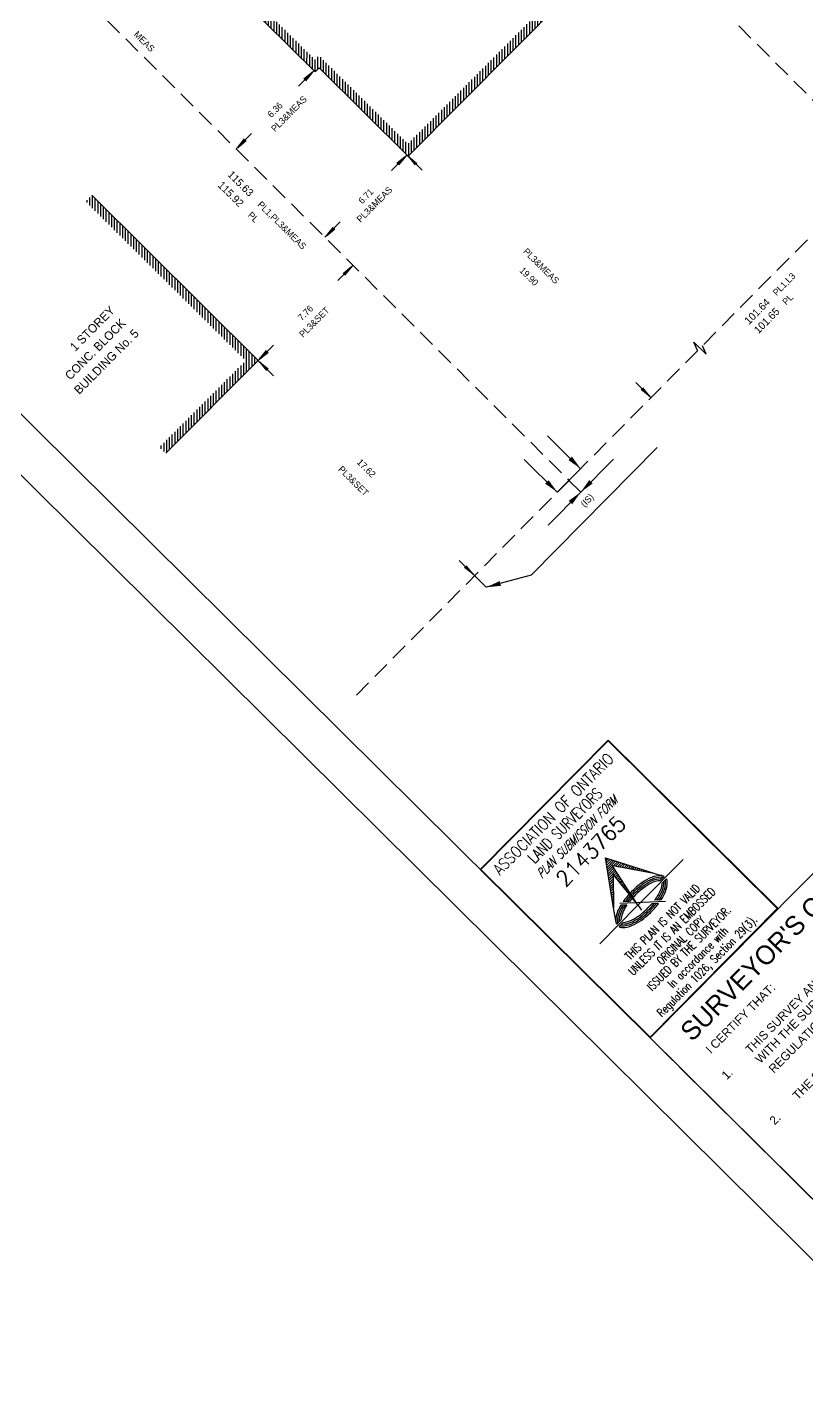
# Model space of a CAD drawing. Header units: metres. Extents: x 588040 to 588395, y 4834075 to 4834430.
# Drawn here: x 588134.4 to 588179.3, y 4834074.9 to 4834154.1 of the extents above; entities that cross this region are included whole.
import ezdxf
from ezdxf.enums import TextEntityAlignment as Align

# ---------------------------------------------------------------- set-up
doc = ezdxf.new("R2010")
doc.units = ezdxf.units.M
doc.header["$LTSCALE"] = 2
doc.linetypes.add('DASHDOT2', pattern=[0.5, 0.25, -0.125, 0, -0.125])
doc.linetypes.add('DASHED', pattern=[0.75, 0.5, -0.25])
for name, color, linetype in [('A-BORDER', 135, 'Continuous'), ('A-HATCH', 8, 'Continuous'), ('A-LABLE', 30, 'Continuous'), ('A-METHOD', 41, 'Continuous'), ('A-SETBACKS', 124, 'Continuous'), ('A-TITLE', 7, 'Continuous'), ('A-UL', 4, 'DASHED'), ('HIDDEN', 2, 'DASHDOT2'), ('LINE-BLD', 1, 'Continuous'), ('PEN25', 2, 'Continuous'), ('PEN35', 6, 'Continuous'), ('PEN50', 4, 'Continuous'), ('PEN70', 7, 'Continuous')]:
    doc.layers.add(name, color=color, linetype=linetype)
doc.styles.add('BEARING1', font='MSURVEY.SHX', dxfattribs={"height": 0.375})
doc.styles.add('DISTANCE1', font='MSURVEY.SHX', dxfattribs={"height": 0.375})
doc.styles.add('LEROY60', font='MSURVEY.SHX', dxfattribs={"height": 0.3})
doc.styles.add('LY100', font='MSURVEY.SHX', dxfattribs={"height": 3})
doc.styles.add('LY175', font='MSURVEY.SHX', dxfattribs={"height": 1.09375})
doc.styles.add('SIMPLEX', font='SIMPLEX', dxfattribs={"height": 1})

# ---------------------------------------------------------------- blocks, each defined once
blk = doc.blocks.new('MMARR')
for p, q in [((0.5, 0), (3, 0.25)), ((0.03, 0), (5, 0)), ((0.5, 0), (3, -0.25))]:
    blk.add_line(p, q)
blk.add_solid([(0.5, 0), (3, 0.25), (0.5, 0), (3, -0.25)])
blk = doc.blocks.new('*X25')
at = {"color": 0}
for p, q in [((10.54, 15.94), (11.02, 15.94)), ((10.66, 16.09), (10.94, 16.09)), ((10.77, 16.25), (10.86, 16.25)), ((9.63, 14.69), (10.13, 14.69)), ((9.75, 14.84), (10.64, 14.84)), ((9.86, 15), (10.67, 15)), ((9.97, 15.16), (10.71, 15.16)), ((10.09, 15.31), (10.74, 15.31)), ((10.2, 15.47), (11.26, 15.47)), ((10.25, 14.69), (10.6, 14.69)), ((10.31, 15.62), (11.18, 15.62)), ((10.43, 15.78), (11.1, 15.78)), ((10.83, 15.31), (11.34, 15.31)), ((10.93, 15.16), (11.42, 15.16)), ((11.04, 15), (11.5, 15)), ((11.15, 14.84), (11.58, 14.84)), ((11.26, 14.69), (11.66, 14.69)), ((8.72, 13.44), (8.91, 13.44)), ((8.84, 13.59), (9.07, 13.59)), ((8.95, 13.75), (9.22, 13.75)), ((9.07, 13.91), (9.37, 13.91)), ((9.18, 14.06), (9.52, 14.06)), ((9.29, 14.22), (9.67, 14.22)), ((9.41, 14.38), (9.83, 14.38)), ((9.52, 14.53), (9.98, 14.53)), ((10.1, 13.44), (10.32, 13.44)), ((10.12, 13.59), (10.36, 13.59)), ((10.14, 13.75), (10.39, 13.75)), ((10.16, 13.91), (10.43, 13.91)), ((10.18, 14.06), (10.46, 14.06)), ((10.2, 14.22), (10.5, 14.22)), ((10.22, 14.38), (10.53, 14.38)), ((10.23, 14.53), (10.57, 14.53)), ((11.36, 14.53), (11.74, 14.53)), ((11.47, 14.38), (11.82, 14.38)), ((11.58, 14.22), (11.9, 14.22)), ((11.68, 14.06), (11.98, 14.06)), ((11.79, 13.91), (12.06, 13.91)), ((11.9, 13.75), (12.14, 13.75)), ((12, 13.59), (12.22, 13.59)), ((12.11, 13.44), (12.3, 13.44)), ((8.27, 12.81), (8.3, 12.81)), ((8.38, 12.97), (8.46, 12.97)), ((8.5, 13.12), (8.61, 13.12)), ((8.61, 13.28), (8.76, 13.28)), ((9.96, 12.19), (10.04, 12.19)), ((9.98, 12.34), (10.08, 12.34)), ((9.99, 12.5), (10.11, 12.5)), ((10.01, 12.66), (10.15, 12.66)), ((10.03, 12.81), (10.18, 12.81)), ((10.05, 12.97), (10.22, 12.97)), ((10.07, 13.12), (10.25, 13.12)), ((10.09, 13.28), (10.29, 13.28)), ((12.22, 13.28), (12.38, 13.28)), ((12.32, 13.12), (12.46, 13.12)), ((12.43, 12.97), (12.54, 12.97)), ((12.54, 12.81), (12.62, 12.81)), ((12.65, 12.66), (12.7, 12.66)), ((12.75, 12.5), (12.78, 12.5)), ((12.86, 12.34), (12.86, 12.34)), ((9.87, 11.41), (9.87, 11.41)), ((9.88, 11.56), (9.9, 11.56)), ((9.9, 11.72), (9.94, 11.72)), ((9.92, 11.88), (9.97, 11.88)), ((9.94, 12.03), (10.01, 12.03))]:
    blk.add_line(p, q, dxfattribs=at)

msp = doc.modelspace()

# ---------------------------------------------------------------- hatches: boundary and pattern name
at = {"layer": 'A-HATCH', "transparency": 33554687}
h = msp.add_hatch(dxfattribs=at)
h.set_pattern_fill('ANSI31', color=256, scale=0.05, angle=45)
h.paths.add_polyline_path([(588139.249, 4834186.001), (588150.476, 4834197.293), (588173.297, 4834174.578), (588173.073, 4834174.347), (588178.129, 4834169.338), (588156.325, 4834147.408), (588151.192, 4834152.504), (588150.956, 4834152.267), (588146.176, 4834157.011), (588145.824, 4834156.656), (588150.958, 4834151.56), (588151.194, 4834151.797), (588156.328, 4834146.701), (588178.836, 4834169.341), (588173.776, 4834174.354), (588173.999, 4834174.584), (588150.474, 4834198), (588138.895, 4834186.353)])
h = msp.add_hatch(dxfattribs=at)
h.set_pattern_fill('ANSI31', color=256, scale=0.05, angle=45)
h.paths.add_polyline_path([(588137.721, 4834144.09), (588146.965, 4834134.901), (588141.983, 4834129.904), (588142.338, 4834129.551), (588147.672, 4834134.902), (588138.074, 4834144.444)])

# ---------------------------------------------------------------- linework, layer by layer
at = {"layer": 'A-BORDER', "color": 1}
msp.add_line((588187.874, 4834074.878), (588040.015, 4834221.382), dxfattribs=at)
at = {"layer": 'A-BORDER', "color": 2}
for p, q in [((588187.858, 4834078.413), (588043.551, 4834221.399)), ((588170.304, 4834095.807), (588180.978, 4834085.23))]:
    msp.add_line(p, q, dxfattribs=at)
at = {"layer": 'A-LABLE'}
for p, q in [((588164.389, 4834130.553), (588166.296, 4834128.664)), ((588163.435, 4834122.524, 226.302), (588170.723, 4834129.877, 236.705)), ((588163.043, 4834129.194), (588164.949, 4834127.305)), ((588168.191, 4834129.217), (588166.302, 4834127.311)), ((588166.296, 4834128.664), (588165.622, 4834127.984)), ((588164.413, 4834125.405), (588166.302, 4834127.311)), ((588164.949, 4834127.305), (588165.622, 4834127.984)), ((588166.302, 4834127.311), (588165.622, 4834127.984)), ((588163.435, 4834122.524, 226.302), (588160.846, 4834121.817, 226.302)), ((588160.846, 4834121.817, 226.302), (588160.167, 4834122.491, 226.302))]:
    msp.add_line(p, q, dxfattribs=at)
msp.add_lwpolyline([(588173.05, 4834135.481), (588172.833, 4834135.974), (588173.541, 4834135.272), (588173.327, 4834135.761)], dxfattribs=at)
at = {"layer": 'A-LABLE', "color": 30}
for points in [[(588165.596, 4834129.156), (588166.296, 4834128.664), (588165.794, 4834129.357)], [(588164.25, 4834127.797), (588164.949, 4834127.305), (588164.447, 4834127.998)], [(588165.809, 4834126.612), (588166.302, 4834127.311), (588165.609, 4834126.809)], [(588166.794, 4834128.01), (588166.302, 4834127.311), (588166.994, 4834127.813)], [(588161.623, 4834122.177, 226.302), (588160.846, 4834121.817, 226.302), (588161.697, 4834121.906, 226.302)]]:
    msp.add_solid(points, dxfattribs=at)
at = {"layer": 'A-TITLE', "color": 2}
for p, q in [((588170.304, 4834095.807), (588195.589, 4834121.326)), ((588172.002, 4834094.124), (588187.858, 4834078.413))]:
    msp.add_line(p, q, dxfattribs=at)
at = {"layer": 'A-UL'}
for p, q in [((588183.572, 4834146.1), (588095.107, 4834234.207)), ((588083.678, 4834209.55), (588165.622, 4834127.984)), ((588153.346, 4834115.595), (588188.982, 4834151.56))]:
    msp.add_line(p, q, dxfattribs=at)
at = {"layer": 'HIDDEN', "color": 6, "linetype": 'Continuous'}
for p, q in [((588169.637, 4834103.501), (588172.218, 4834106.105)), ((588171.198, 4834103.687), (588168.557, 4834103.568)), ((588167.399, 4834101.242), (588169.568, 4834103.431))]:
    msp.add_line(p, q, dxfattribs=at)
at = {"layer": 'LINE-BLD'}
for p, q in [((588178.836, 4834169.341), (588156.328, 4834146.701)), ((588150.958, 4834151.56), (588145.824, 4834156.656)), ((588151.194, 4834151.797), (588150.958, 4834151.56)), ((588156.328, 4834146.701), (588151.194, 4834151.797)), ((588147.672, 4834134.902, 226.302), (588138.074, 4834144.444, 226.302)), ((588142.338, 4834129.551, 226.302), (588147.672, 4834134.902, 226.302))]:
    msp.add_line(p, q, dxfattribs=at)
at = {"layer": 'PEN25', "color": 2}
for p, q in [((588167.729, 4834106.206), (588170.526, 4834105.322)), ((588168.201, 4834103.311), (588167.729, 4834106.206)), ((588168.158, 4834105.755), (588170.526, 4834105.322)), ((588168.159, 4834105.706), (588168.158, 4834105.755)), ((588169.571, 4834103.503), (588168.159, 4834105.706)), ((588169.571, 4834103.503), (588168.167, 4834105.266)), ((588170.526, 4834105.322), (588171.011, 4834105.169)), ((588170.869, 4834104.883), (588171.113, 4834105.129)), ((588171.008, 4834104.746), (588171.252, 4834104.991)), ((588168.971, 4834103.482), (588168.611, 4834103.464)), ((588169.123, 4834103.685), (588168.743, 4834103.666)), ((588169.571, 4834103.503), (588169.571, 4834103.503)), ((588170.796, 4834103.569), (588170.404, 4834103.55)), ((588170.941, 4834103.772), (588170.564, 4834103.754)), ((588168.338, 4834102.47), (588168.201, 4834103.311)), ((588168.378, 4834102.369), (588168.622, 4834102.615)), ((588168.517, 4834102.231), (588168.761, 4834102.477))]:
    msp.add_line(p, q, dxfattribs=at)
msp.add_lwpolyline([(588168.167, 4834105.266), (588168.201, 4834103.311)], dxfattribs=at)
for points in [[(588171.113, 4834105.129, 0.130482), (588170.926, 4834105.178, 0.098709), (588170.379, 4834105.068, 0.05603), (588169.845, 4834104.771, 0.042752), (588169.236, 4834104.254, 0.041025), (588168.743, 4834103.666, 0.00082)], [(588171.041, 4834105.056, 0.106051), (588170.927, 4834105.08, 0.098709), (588170.417, 4834104.978, 0.05603), (588169.902, 4834104.692, 0.042752), (588169.306, 4834104.185, 0.036811), (588168.868, 4834103.672, 0.041025)], [(588170.964, 4834104.979, 0.052019), (588170.927, 4834104.983, 0.098709), (588170.454, 4834104.888, 0.05603), (588169.959, 4834104.612, 0.042752), (588169.375, 4834104.116, 0.032353), (588168.994, 4834103.678, 0.041025)], [(588170.869, 4834104.883, 0.08589), (588170.492, 4834104.797, 0.05603), (588170.015, 4834104.533, 0.042752), (588169.444, 4834104.047, 0.027625), (588169.123, 4834103.685, 0.041025)], [(588170.564, 4834103.754, 0.073335), (588170.926, 4834104.367, 0.08589), (588171.008, 4834104.746, 0.130482)], [(588170.693, 4834103.76, 0.064854), (588171.016, 4834104.331, 0.098709), (588171.107, 4834104.804, 0.052019), (588171.103, 4834104.841, 0.130482)], [(588170.818, 4834103.766, 0.057217), (588171.107, 4834104.294, 0.098709), (588171.205, 4834104.805, 0.106051), (588171.179, 4834104.918, 0.130482)], [(588170.941, 4834103.772, 0.050291), (588171.197, 4834104.257, 0.098709), (588171.302, 4834104.805, 0.130482), (588171.252, 4834104.991, 0.198145)], [(588168.517, 4834102.231, 0.130482), (588168.703, 4834102.182, 0.098709), (588169.251, 4834102.292, 0.05603), (588169.785, 4834102.589, 0.042752), (588170.394, 4834103.107, 0.032756), (588170.796, 4834103.569, 0.05603)], [(588168.589, 4834102.304, 0.106051), (588168.703, 4834102.28, 0.098709), (588169.213, 4834102.383, 0.05603), (588169.728, 4834102.669, 0.042752), (588170.324, 4834103.176, 0.028246), (588170.667, 4834103.563, 0.032756)], [(588168.971, 4834103.482, 0.057241), (588168.704, 4834102.993, 0.08589), (588168.622, 4834102.615, 0.130482)], [(588168.666, 4834102.382, 0.052019), (588168.703, 4834102.378, 0.098709), (588169.176, 4834102.473, 0.05603), (588169.671, 4834102.748, 0.042752), (588170.255, 4834103.244, 0.023464), (588170.537, 4834103.557, 0.032756)], [(588168.761, 4834102.477, 0.08589), (588169.138, 4834102.563, 0.05603), (588169.615, 4834102.828, 0.042752), (588170.185, 4834103.313, 0.01838), (588170.404, 4834103.55, 0.032756)], [(588168.611, 4834103.464, 0.036875), (588168.432, 4834103.103, 0.098709), (588168.327, 4834102.555, 0.130482), (588168.378, 4834102.369, 0.198145)], [(588168.729, 4834103.47, 0.043032), (588168.523, 4834103.067, 0.098709), (588168.425, 4834102.556, 0.106051), (588168.45, 4834102.442, 0.130482)], [(588168.849, 4834103.476, 0.049786), (588168.614, 4834103.03, 0.098709), (588168.523, 4834102.556, 0.052019), (588168.527, 4834102.519, 0.130482)]]:
    msp.add_lwpolyline(points, format="xyb", dxfattribs=at)
at = {"layer": 'PEN35', "color": 6}
msp.add_line((588169.568, 4834103.431), (588169.637, 4834103.501), dxfattribs=at)
at = {"layer": 'PEN35', "color": 2}
msp.add_line((588169.571, 4834103.503), (588169.803, 4834103.174), dxfattribs=at)
at = {"layer": 'PEN70', "color": 3}
for p, q in [((588160.486, 4834105.535), (588167.884, 4834113.001)), ((588167.884, 4834113.001), (588177.702, 4834103.273)), ((588170.304, 4834095.807), (588160.486, 4834105.535)), ((588177.702, 4834103.273), (588170.304, 4834095.807))]:
    msp.add_line(p, q, dxfattribs=at)
at = {"layer": 'PEN70'}
for p, q in [((588160.536, 4834105.535), (588167.884, 4834112.951)), ((588167.884, 4834112.951), (588177.651, 4834103.273)), ((588160.536, 4834105.535), (588170.303, 4834095.857)), ((588177.651, 4834103.273), (588170.303, 4834095.857))]:
    msp.add_line(p, q, dxfattribs=at)

# ---------------------------------------------------------------- block references
at = {"layer": 'A-SETBACKS', "xscale": 0.25, "yscale": 0.25, "zscale": 0.25}
for p, rotation in [((588150.89, 4834151.627, 226.302), 225.101309202683), ((588146.402, 4834147.123, 226.302), 45.10130920268301), ((588156.261, 4834146.768, 226.302), 225.1013092038549), ((588156.261, 4834146.768, 226.302), 315.191008019568), ((588151.526, 4834142.017, 226.302), 45.101309203855), ((588153.147, 4834140.402), 225.132676381581), ((588147.672, 4834134.902), 45.13267638158101), ((588147.672, 4834134.902, 226.302), 315.191008019026), ((588170.371, 4834132.751, 226.302), 135.191008019568), ((588160.173, 4834122.485, 226.302), 135.191008019026)]:
    msp.add_blockref('MMARR', p, dxfattribs=dict(at, rotation=rotation))
at = {"layer": 'PEN25', "color": 2, "xscale": 0.6518491961667325, "yscale": 0.6518491961667325, "zscale": 0.6518491961667325, "rotation": 45.26363584956047}
msp.add_blockref('*X25', (588170.322, 4834093.708), dxfattribs=at)

# ---------------------------------------------------------------- texts
at = {"layer": 'A-LABLE', "linetype": 'Continuous', "style": 'LEROY60'}
for s, p in [('1 STOREY', (588137.108, 4834135.404, -820.44)), ('CONC. BLOCK', (588136.82, 4834133.745, -820.44)), ('BUILDING No. 5', (588137.343, 4834132.916, -820.44))]:
    msp.add_text(s, height=0.5, rotation=45.14306, dxfattribs=at).set_placement(p)
at = {"layer": 'A-METHOD', "style": 'LEROY60'}
for s, rotation, p in [('MEAS', 315.2637, (588140.462, 4834153.692, -337.829)), ('PL1,PL3&MEAS', 315.2637, (588147.611, 4834143.873, -337.829)), ('PL', 315.2637, (588147.044, 4834143.262, -337.829)), ('PL1,L3', 45.2637, (588177.617, 4834138.614, -683.956)), ('PL', 45.2637, (588178.171, 4834138.084, -683.956)), ('(IS)', 45.2637, (588166.521, 4834126.421, -337.829))]:
    msp.add_text(s, height=0.375, rotation=rotation, dxfattribs=at).set_placement(p)
at = {"layer": 'A-METHOD'}
for s, height, rotation, style, p in [('115.63', 0.4375, 315.2637, 'BEARING1', (588146.51, 4834144.966)), ('115.92', 0.4375, 315.2637, 'BEARING1', (588145.944, 4834144.355)), ('101.64', 0.4375, 45.2637, 'BEARING1', (588176.645, 4834137.587, -346.127)), ('PL3&SET', 0.375, 45.2637, 'LEROY60', (588151.047, 4834136.988, 226.302)), ('101.65', 0.4375, 45.2637, 'BEARING1', (588177.199, 4834137.058, -346.127))]:
    msp.add_text(s, height=height, rotation=rotation, dxfattribs=dict(at, style=style)).set_placement(p, align=Align.CENTER)
at = {"layer": 'A-SETBACKS', "style": 'DISTANCE1'}
for s, rotation, p in [('6.36', 45.10131, (588148.779, 4834149.243, 226.302)), ('PL3&MEAS', 45.10131, (588149.586, 4834149.016, 226.302)), ('PL3&MEAS', 45.10131, (588154.52, 4834143.786, 226.302)), ('6.71', 45.10131, (588154.026, 4834144.26, 226.302)), ('PL3&MEAS', 315.19101, (588163.888, 4834140.229, 226.302)), ('19.90', 315.19101, (588163.184, 4834139.627, 226.302)), ('7.76', 45.13268, (588150.542, 4834137.52, 226.302)), ('17.62', 315.19101, (588153.791, 4834128.56, 226.302)), ('PL3&SET', 315.19101, (588153.048, 4834127.821, 226.302))]:
    msp.add_text(s, height=0.375, rotation=rotation, dxfattribs=at).set_placement(p, align=Align.CENTER)
at = {"layer": 'A-TITLE', "color": 2, "style": 'LY175'}
msp.add_text("SURVEYOR'S CERTIFICATE", height=1.09399, rotation=45.26364, dxfattribs=at).set_placement((588172.727, 4834095.544))
at = {"layer": 'A-TITLE', "color": 1, "style": 'LY100'}
for s, height, p in [('THIS SURVEY AND PLAN ARE CORRECT AND IN ACCORDANCE', 0.49999, (588176.116, 4834094.861)), ('WITH THE SURVEYS ACT, THE SURVEYORS ACT AND THE', 0.49999, (588176.677, 4834094.298)), ('THE SURVEY WAS COMPLETED ON THE %%u      %%u DAY OF %%U             %%u , 2021', 0.49999, (588178.836, 4834092.196)), ('REGULATIONS MADE UNDER THEM.', 0.49999, (588177.457, 4834093.737)), ('I CERTIFY THAT:', 0.49999, (588173.816, 4834094.861, 102.356)), ('1.  ', 0.5, (588174.735, 4834093.362)), ('2.  ', 0.5, (588177.505, 4834090.754))]:
    msp.add_text(s, height=height, rotation=45.26364, dxfattribs=at).set_placement(p)
at = {"layer": 'PEN25', "color": 60, "style": 'SIMPLEX', "oblique": 20, "width": 0.7425}
msp.add_text('PLAN SUBMISSION FORM', height=0.51741, rotation=45.26364, dxfattribs=at).set_placement((588166.258, 4834107.214), align=Align.CENTER)
at = {"layer": 'PEN25', "color": 3, "style": 'SIMPLEX', "width": 0.7425}
for s, p in [('THIS PLAN IS NOT VALID', (588171.191, 4834102.326)), ('UNLESS IT IS AN EMBOSSED', (588171.735, 4834101.787)), ('ISSUED BY THE SURVEYOR.', (588172.723, 4834100.808)), ('ORIGINAL COPY', (588172.256, 4834101.271)), ('In accordance with', (588173.242, 4834100.294))]:
    msp.add_text(s, height=0.48379, rotation=45.26364, dxfattribs=at).set_placement(p, align=Align.CENTER)
at = {"layer": 'PEN25', "color": 60, "style": 'SIMPLEX', "width": 0.7425}
msp.add_text('Regulation 1026, Section 29(3).', height=0.48379, rotation=45.26364, dxfattribs=at).set_placement((588173.761, 4834099.78), align=Align.CENTER)
at = {"layer": 'PEN35', "color": 5, "style": 'SIMPLEX', "width": 0.777317}
msp.add_text('ASSOCIATION OF ONTARIO', height=0.64676, rotation=45.26364, dxfattribs=at).set_placement((588161.634, 4834105.164), (588168.265, 4834111.856), align=Align.FIT)
at = {"layer": 'PEN35', "color": 5, "style": 'SIMPLEX', "width": 0.7425}
msp.add_text('LAND SURVEYORS', height=0.64676, rotation=45.26364, dxfattribs=at).set_placement((588165.627, 4834107.84), align=Align.CENTER)
at = {"layer": 'PEN50', "color": 3, "style": 'SIMPLEX', "width": 0.973062}
msp.add_text('2143765', height=0.9055, rotation=45.26364, dxfattribs=at).set_placement((588165.413, 4834104.466), (588168.998, 4834108.084), align=Align.FIT)

doc.saveas('drawing.dxf')
